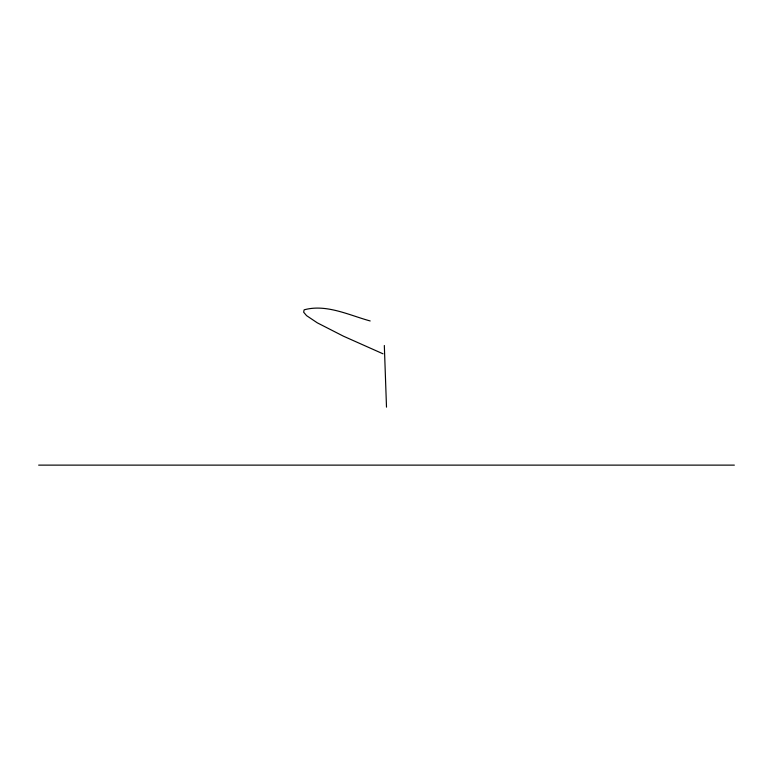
<?xml version="1.0" encoding="UTF-8"?>
<svg xmlns="http://www.w3.org/2000/svg" width="773" height="773" viewBox="0 0 773 773"><rect width="100%" height="100%" fill="white"/><g stroke="black" fill="none" stroke-linecap="round" stroke-linejoin="round"><path stroke-width="1.16" d="M38.65 465.124L734.35 465.124M370.18 320.959C349.077 315.191 326.225 303.721 304.127 309.838L303.654 312.195L306.562 315.635L317.268 322.814L343.376 336.158L383.022 353.812M384.326 345.483L386.5 407.149"/></g></svg>
